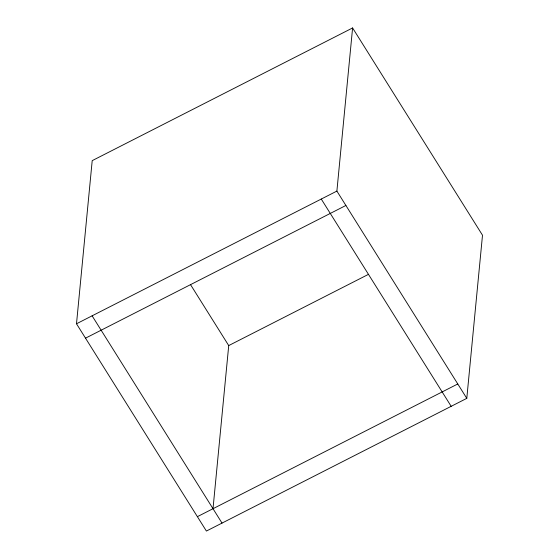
<?xml version="1.0" encoding="UTF-8"?>
<svg xmlns="http://www.w3.org/2000/svg" width="559" height="559" viewBox="0 0 559 559"><rect width="100%" height="100%" fill="white"/><g stroke="black" fill="none" stroke-linecap="round" stroke-linejoin="round"><path stroke-width="0.84" d="M76.499 323.78L92.207 160.643L352.596 27.95L482.501 235.22L466.793 398.357L206.404 531.05L76.499 323.78L336.888 191.087L352.596 27.95M213.007 508.704L228.722 345.574L190.346 284.349M85.513 338.167L345.902 205.467M228.722 345.574L368.535 274.315M197.39 516.663L457.779 383.97M336.888 191.087L466.793 398.357M321.264 199.046L451.176 406.316M92.116 315.821L222.028 523.091"/></g></svg>
